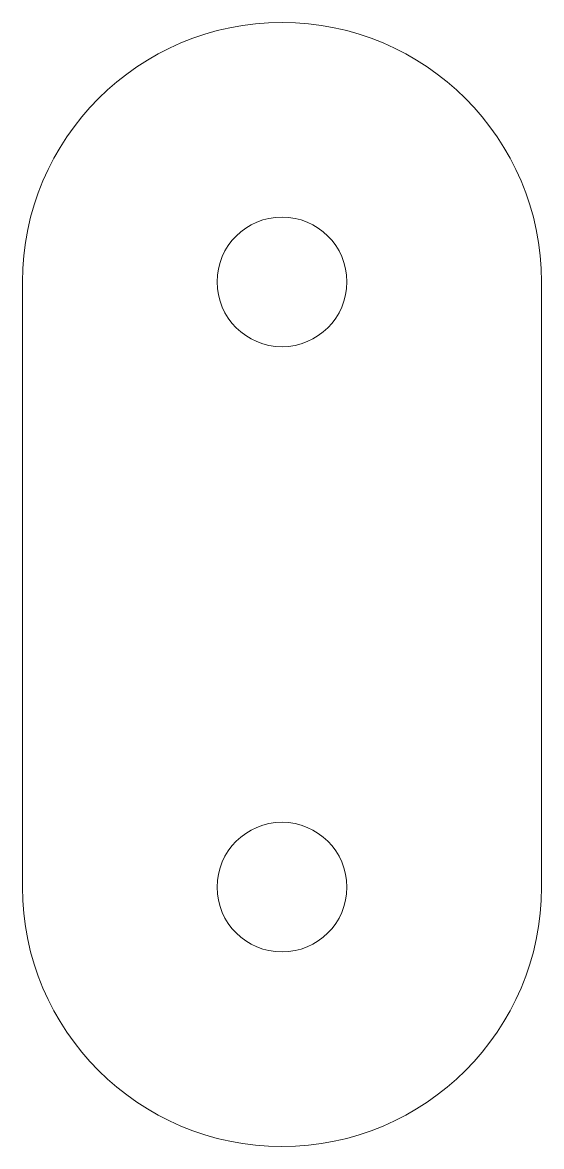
# Model space of a CAD drawing. Header units: millimetres. Extents: x -6 to 6, y -6 to 20.
import ezdxf

# ---------------------------------------------------------------- set-up
doc = ezdxf.new("R2010")
doc.units = ezdxf.units.MM

msp = doc.modelspace()

# ---------------------------------------------------------------- linework, layer by layer
at = {"color": 7, "linetype": 'Continuous', "lineweight": 15}
msp.add_lwpolyline([(6, 14, 1), (-6, 14), (-6, 0, 1), (6, 0)], format="xyb", close=True, dxfattribs=at)
for centre in [(0, 14), (0, 0)]:
    msp.add_circle(centre, 1.5, dxfattribs=at)

doc.saveas('drawing.dxf')
